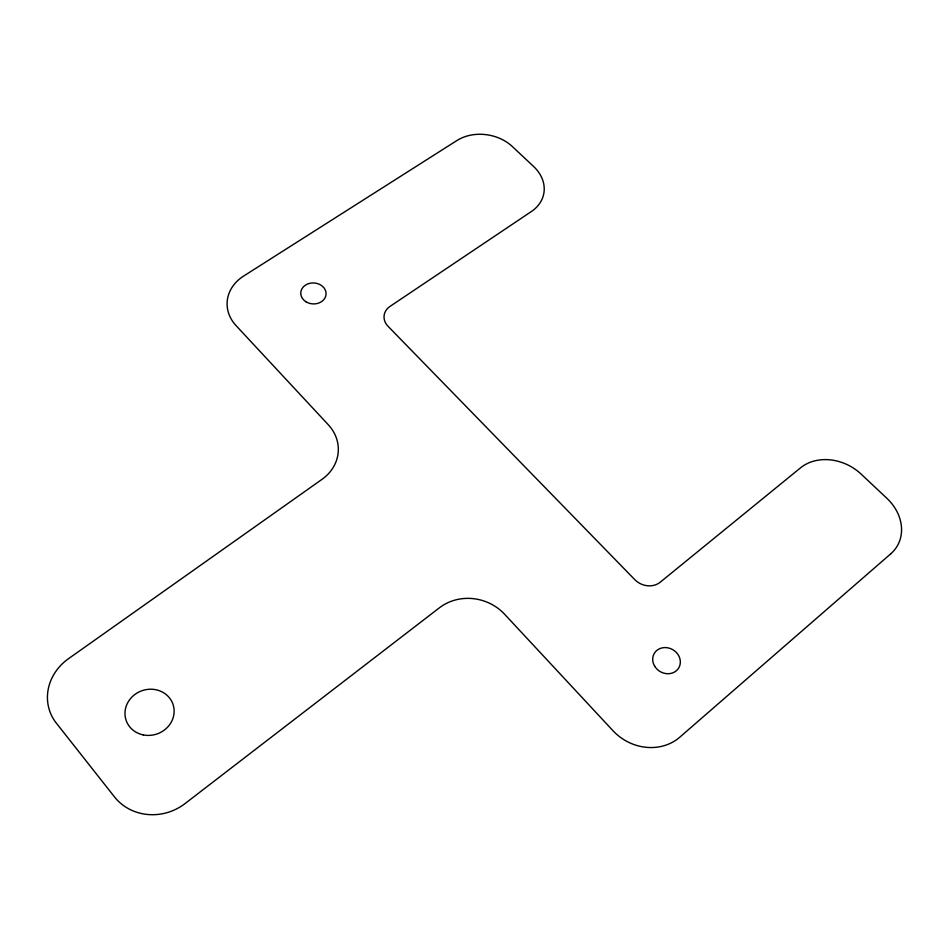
<?xml version="1.0" encoding="UTF-8"?>
<svg xmlns="http://www.w3.org/2000/svg" width="949" height="949" viewBox="0 0 949 949"><rect width="100%" height="100%" fill="white"/><g stroke="black" fill="none" stroke-linecap="round" stroke-linejoin="round"><path stroke-width="1.42" d="M890.767 553.801L679.781 737.195A48.114 43.334 32.7 0 1 613.007 730.742L504.571 614.205A46.892 43.191 17.3 0 0 439.458 607.763L185.079 803.554A50.475 47.153 -23.8 0 1 114.497 796.911L56.335 723.15A49.751 45.232 -20.6 0 1 68.458 658.725L321.996 479.352A44.567 38.862 1.5 0 0 328.295 424.749L236.064 325.626A42.563 35.303 1.5 0 1 243.561 276.112L456.908 140.535A39.846 31.341 9.8 0 1 512.401 146.585L533.682 166.561A40.095 31.72 10.7 0 1 531.416 211.497L389.98 306.432A16.904 14.093 7.4 0 0 388.034 326.278L634.786 579.637A18.328 16.05 25.2 0 0 660.255 582.188L800.529 467.845A44.911 37.035 28.5 0 1 861.075 474.061L886.805 498.225A45.398 37.391 30 0 1 890.767 553.801M306.029 301.806A12.669 10.486 3.5 0 0 326.017 294.724A12.669 10.486 3.5 0 0 308.211 283.775A12.669 10.486 3.5 0 0 306.029 301.806M654.68 666.222A14.223 12.645 30.8 0 0 678.63 668.108A14.223 12.645 30.8 0 0 666.257 647.621A14.223 12.645 30.8 0 0 654.68 666.222M143.252 734.906A24.781 22.895 -19 0 0 173.287 705.202A24.781 22.895 -19 0 0 132.113 696.851A24.781 22.895 -19 0 0 143.252 734.906"/></g></svg>
